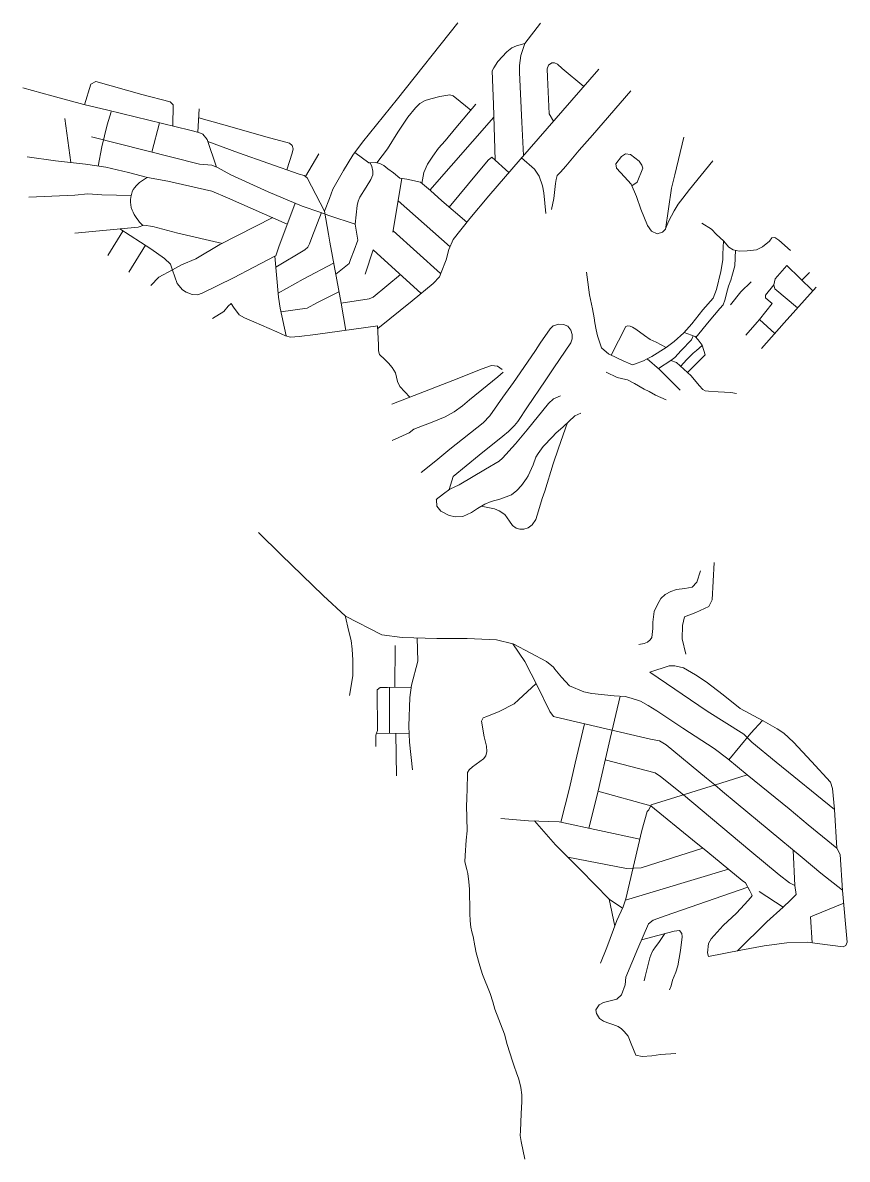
# Model space of a CAD drawing. Header units: millimetres. Extents: x 342074 to 343920, y 7373139 to 7375683.
import ezdxf

# ---------------------------------------------------------------- set-up
doc = ezdxf.new("R2010")
doc.units = ezdxf.units.MM
for name, color, linetype, lineweight in [('AVENIDA ALBERT SCHWEITZER - 07_01_2021 - FERMOM_16 - FERMOM_79', 7, 'Continuous', 18), ('AVENIDA CONDÉ DE SÃO LOURENÇO - 07_01_2021 - FERMOM_136', 7, 'Continuous', 18), ('AVENIDA DR. JOSÉ FORNARI - 07_01_2021 - FERMOM_116', 7, 'Continuous', 18), ('AVENIDA FELIPE COMÉRCIO - 07_01_2021 - FERMOM_19', 7, 'Continuous', 18), ('AVENIDA FERNANDO FERRARI - 07_01_2021 - FERMOM_40 - FERMOM_41', 7, 'Continuous', 18), ('AVENIDA GEN. BARRETO DE MENEZES - 07_01_2021 - FERMOM_137', 7, 'Continuous', 18), ('AVENIDA JOSÉ ARTUR DA FROTA MOREIRA - 07_01_2021 - FERMOM_45', 7, 'Continuous', 18), ('AVENIDA MARQUÊS DE BARBACENA - 07_01_2021 - FERMOM_102', 7, 'Continuous', 18), ('AVENIDA VISCONDE DE ARARUAMA - 08_01_2021 - FERMOM_227', 7, 'Continuous', 18), ('AVENIDA VISCONDE DE CAIRU - 08_01_2021 - FERMOM_224', 7, 'Continuous', 18), ('MCT -  PRAÇA CONSELHEIRO SARAIVA', 7, 'Continuous', 18), ('MCT -  RUA PADRE LÉO COMISSARI', 7, 'Continuous', 18), ('MCT - JOSÉ ARTHUR DA FROTA MOREIRA', 7, 'Continuous', 18), ('MCT - PASSAGEM JESUS DE NAZARÉ', 7, 'Continuous', 18), ('MCT - RUA COMANDANTE ELIAS JAFETE', 7, 'Continuous', 18), ('MCT - RUA DAS ZÍNIAS FILHO', 7, 'Continuous', 18), ('MCT - RUA DÁCIO ÁGUIAR DE MORÃES', 7, 'Continuous', 18), ('MCT - RUA GREGÓRIO VITÓRIO MORASSI', 7, 'Continuous', 18), ('MCT - RUA JERONIMO DE ATAÍDE', 7, 'Continuous', 18), ('MCT - RUA MARIA JOSÉ DA SILVA', 7, 'Continuous', 18), ('MCT - RUA PETROLINA', 7, 'Continuous', 18), ('MCT - RUA PIRATININGA', 7, 'Continuous', 18), ('MCT - RUA PRIMAVERIL', 7, 'Continuous', 18), ('RUA AFONÇO FURTADO DE MENDONÇA - 07_01_2021 - FERMOM_108', 7, 'Continuous', 18), ('RUA ALBERTO ASÊNCIO - 07_01_2021 - FERMOM_15', 7, 'Continuous', 18), ('RUA ALUÍSIO DE AZEVEDO - 07_01_2021 - FERMOM_58', 7, 'Continuous', 18), ('RUA ANGELINA SCOPEL PINOTI - 07_01_2021 -FERMOM_29', 7, 'Continuous', 18), ('RUA ANTÔNIO GUERRA - 07_01_2021 - FERMOM_48', 7, 'Continuous', 18), ('RUA ANTÔNIO PINCHIARI - 07_01_2021 - FERMOM_53', 7, 'Continuous', 18), ('RUA ARAÚJO VIANA - 08_01_2021 - FERMOM_221', 7, 'Continuous', 18), ('RUA ARI BARROSO - 07_01_2021 -FERMOM_28', 7, 'Continuous', 18), ('RUA ARISTÍDES ZANELA - 07_01_2021 -FERMOM_22', 7, 'Continuous', 18), ('RUA ATAÚLFO ALVES - 07_01_2021 - FERMOM_14', 7, 'Continuous', 18), ('RUA AUGUSTO DÁRIO TONIZA - 07_01_2021 - FERMOM_130', 7, 'Continuous', 18), ('RUA BARTIRA - 07_01_2021 - FERMOM_95', 7, 'Continuous', 18), ('RUA CARAJÁS - 07_01_2021 - FERMOM_83', 7, 'Continuous', 18), ('RUA CONDE DOS ARCOS - 07_01_2021 - FERMOM_36', 7, 'Continuous', 18), ('RUA CÂNDIDO CATELAN - 07_01_2021 -FERMOM_33', 7, 'Continuous', 18), ('RUA DA CONQUISTA - 08_01_2021 - FERMOM_178', 7, 'Continuous', 18), ('RUA DIOGO BOTELHO - 08_01_2021 - FERMOM_222', 7, 'Continuous', 18), ('RUA DIOGO DE MENDES - 07_01_2021 - FERMOM_110', 7, 'Continuous', 18), ('RUA DIOGO FURTADO -  07_01_2021 - FERMOM_111', 7, 'Continuous', 18), ('RUA DO CONTORNO - 07_01_2021 - FERMOM_120', 7, 'Continuous', 18), ('RUA DOM FERNANDO MASCARENHAS - 08_01_2021 - FERMOM_226', 7, 'Continuous', 18), ('RUA DOM JORGE MASCARENHAS - 08_01_2021 - FERMOM_210', 7, 'Continuous', 18), ('RUA DOM VASCO MASCARENHAS - 08_01_2021 - FERMOM_225', 7, 'Continuous', 18), ('RUA DOS MIGRANTES - 07_01_2021 - FERMOM_70', 7, 'Continuous', 18), ('RUA EDMAR L.A. RABELLO - 07_01_2021 - FERMOM_55', 7, 'Continuous', 18), ('RUA ESPARTA - 07_01_2021 - FERMOM_75', 7, 'Continuous', 18), ('RUA EUDES CARDOSO - 07_01_2021 -FERMOM_38', 7, 'Continuous', 18), ('RUA FRANCISCO ARSUFFI - 07_01_2021 - FERMOM_44', 7, 'Continuous', 18), ('RUA FRANCISCO DE SOUZA - 07_01_2021 - FERMOM_103', 7, 'Continuous', 18), ('RUA FRANCISCO TOSI - 07_01_2021 - FERMOM_32', 7, 'Continuous', 18), ('RUA GOIÁS - 07_01_2021 -FERMOM_34', 7, 'Continuous', 18), ('RUA GUGLIELMO MARCONE - 07_01_2021 - FERMOM_50', 7, 'Continuous', 18), ('RUA GÁSPAR DE SOUZA - 08_01_2021 - FERMOM_206', 7, 'Continuous', 18), ('RUA HERON DOMINGUES - 07_01_2021 -FERMOM_5', 7, 'Continuous', 18), ('RUA HOLANDA CAVALCANTE - 07_01_2021 - FERMOM_59', 7, 'Continuous', 18), ('RUA ITAVERAVA - 07_01_2021 - FERMOM_71', 7, 'Continuous', 18), ('RUA JESUS DE NAZARETH  - FERMOM_64', 7, 'Continuous', 18), ('RUA JOSÉ BASTOS THOMPSON - 07_01_2021 - FERMOM_35', 7, 'Continuous', 18), ('RUA JOÃO CÂNCIO DE OLIVEIRA - 07_01_2021 - FERMOM_46', 7, 'Continuous', 18), ('RUA JOÃO DE BARROS - 07_01_2021 - FERMOM_57', 7, 'Continuous', 18), ('RUA JOÃO TEIXEIRA COELHO - 07_01_2021 - FERMOM_68', 7, 'Continuous', 18), ('RUA LAURO DO NASCIMENTO - 07_01_2021 - FERMOM_56', 7, 'Continuous', 18), ('RUA LÍDIA CANALE ÉBOLI - 07_01_2021 - FERMOM_21', 7, 'Continuous', 18), ('RUA MANOEL DE LIMA - 07_01_2021 - FERMOM_2', 7, 'Continuous', 18), ('RUA MANOEL VITAL DO CARMO - 07_01_2021 - FERMOM_77', 7, 'Continuous', 18), ('RUA MIN. ADAUCTO CARDOSO - 07_01_2021 - FERMOM_7', 7, 'Continuous', 18), ('RUA MIN. BARROS MONTEIRO - FERMOM_8', 7, 'Continuous', 18), ('RUA MINAS GERAIS - 07_01_2021 - FERMOM_27', 7, 'Continuous', 18), ('RUA NELZA ASCÊNCIO - 07_01_2021 - FERMOM_24', 7, 'Continuous', 18), ('RUA NEMER FÉRES RAHAL - 07_01_2021 - FERMOM_39', 7, 'Continuous', 18), ('RUA NEUSA COELHO - 07_01_2021 - FERMOM_65', 7, 'Continuous', 18), ('RUA NOSSA SRA. DA BOA VIAGEM - 07_01_2021 - FERMOM_94', 7, 'Continuous', 18), ('RUA NOVA AURORA - 07_01_2021 - FERMOM_73', 7, 'Continuous', 18), ('RUA PADRE ANCHIETA - 07_01_2021 - FERMOM_96', 7, 'Continuous', 18), ('RUA PALMIRA DE JESUS MATHEUS - 08_01_2021 - FERMOM_208', 7, 'Continuous', 18), ('RUA PAULINO DE ABREU - 07_01_2021 - FERMOM_112', 7, 'Continuous', 18), ('RUA PEDRO ZOLCSAK - 07_01_2021 - FERMOM_124', 7, 'Continuous', 18), ('RUA PTE. ALTA - 07_01_2021 - FERMOM_118', 7, 'Continuous', 18), ('RUA PÉROLA BINGTON - 07_01_2021 - FERMOM_43', 7, 'Continuous', 18), ('RUA REG. LIMA E SILVA - 07_01_2021 - FERMOM_61 - FERMOM_63', 7, 'Continuous', 18), ('RUA ROLANDO PIETRO BONINI - 07_01_2021 - FERMOM_51', 7, 'Continuous', 18), ('RUA ROLIM DE MOURA - 08_01_2021 - FERMOM_223', 7, 'Continuous', 18), ('RUA ROMILDO CEOLA - 07_01_2021 - FERMOM_26 - FERMOM_4', 7, 'Continuous', 18), ('RUA ROSA PACHECO - 07_01_2021 - FERMOM_30', 7, 'Continuous', 18), ('RUA SILVEIRA SAMPAIO - 07_01_2021 - FERMOM_20', 7, 'Continuous', 18), ('RUA TAMOIOS - 07_01_2021 - FERMOM_74', 7, 'Continuous', 18), ('RUA TELES DE MENEZES - 08_01_2021 - FERMOM_209', 7, 'Continuous', 18), ('RUA VENEZA - 07_01_2021 - FERMOM_72', 7, 'Continuous', 18), ('RUA VICENTE MOREIRA DA ROCHA - 07_01_2021 - FERMOM_18', 7, 'Continuous', 18), ('RUA VICENTE PASCHOALETTI - 07_01_2021 - FERMOM_132', 7, 'Continuous', 18), ('RUA VINHEDO - 07_01_2021 - FERMOM_84', 7, 'Continuous', 18), ('RUA VISCONDE DO RIO BRANCO - 07_01_2021 - FERMOM_101', 7, 'Continuous', 18), ('RUA YASMIN - 07_01_2021 - FERMOM_76 - FERMOM_80', 7, 'Continuous', 18), ('RUA ÁBRAMO LUCHESI - 07_01_2021- FERMOM_6', 7, 'Continuous', 18), ('RUA ÁURELIANO DE SOUZA - 07_01_2021 - FERMOM_60', 7, 'Continuous', 18), ('RUA ÂNGELO CUZZIOL - 07_01_2021 - FERMOM_31', 7, 'Continuous', 18), ('RUA ÍTALO MATTEI - 07_01_2021 - FERMOM_3', 7, 'Continuous', 18), ('TRAVESSA NOVA SILVINA - 07_01_2021 - FERMOM_119', 7, 'Continuous', 18), ('TV. GASPAR DE SOUZA - 08_01_2021 - FERMOM_218', 7, 'Continuous', 18), ('TV. LOURENÇO DE ALMADA - 07_01_2021 - FERMOM_113', 7, 'Continuous', 18), ('TV. VIODA NOVA - 07_01_2021 - FERMOM_123', 7, 'Continuous', 18), ('VIELA 2A - 07_01_2021 - FERMOM_122', 7, 'Continuous', 18), ('VIELA 3 - 07_01_2021 - FERMOM_121', 7, 'Continuous', 18)]:
    doc.layers.add(name, color=color, linetype=linetype, lineweight=lineweight)

msp = doc.modelspace()

# ---------------------------------------------------------------- linework, layer by layer
at = {"layer": 'AVENIDA ALBERT SCHWEITZER - 07_01_2021 - FERMOM_16 - FERMOM_79', "linetype": 'ByBlock'}
msp.add_lwpolyline([(342797.3, 7374994.6), (342786.7, 7375055.4), (342761.4, 7375192.2), (342759, 7375209.6), (342749.9, 7375261.7), (342760.6, 7375289.5), (342768.3, 7375310.9), (342792.5, 7375352.5), (342812.9, 7375386.6), (342834.4, 7375415.9), (342913, 7375513.1), (343047.9, 7375683.1)], dxfattribs=at)
at = {"layer": 'AVENIDA CONDÉ DE SÃO LOURENÇO - 07_01_2021 - FERMOM_136', "linetype": 'ByBlock'}
msp.add_lwpolyline([(343896.9, 7373835.4), (343896.9, 7373835.4), (343903.9, 7373821.4), (343909.5, 7373741.2), (343920.1, 7373625)], dxfattribs=at)
at = {"layer": 'AVENIDA DR. JOSÉ FORNARI - 07_01_2021 - FERMOM_116', "linetype": 'ByBlock'}
msp.add_lwpolyline([(343171.1, 7374293.2), (343134.5, 7374302.2), (343069, 7374305), (343001.2, 7374304.7), (342923.4, 7374307.3), (342877.8, 7374312.8), (342797, 7374354.9), (342746.8, 7374401.5), (342652.8, 7374492.2), (342601.7, 7374542)], dxfattribs=at)
at = {"layer": 'AVENIDA FELIPE COMÉRCIO - 07_01_2021 - FERMOM_19', "linetype": 'ByBlock'}
msp.add_lwpolyline([(342663.7, 7374982.3), (342650.2, 7375044.2), (342647, 7375068.9), (342638.2, 7375160.6)], dxfattribs=at)
at = {"layer": 'AVENIDA FERNANDO FERRARI - 07_01_2021 - FERMOM_40 - FERMOM_41', "linetype": 'ByBlock'}
for points in [[(342638.2, 7375160.6), (342640.4, 7375161.7), (342647.1, 7375181.8), (342684.1, 7375279)], [(342291.1, 7375221.5), (342360.7, 7375177.2), (342391.6, 7375155.2), (342405.2, 7375142.4), (342409.5, 7375129.4), (342419.5, 7375099.1), (342431.5, 7375085.1), (342440, 7375080.1), (342453.1, 7375075.1), (342465.4, 7375074.2), (342475.9, 7375077.5), (342546.2, 7375111.9), (342591.8, 7375136), (342638.2, 7375160.6)]]:
    msp.add_lwpolyline(points, dxfattribs=at)
at = {"layer": 'AVENIDA GEN. BARRETO DE MENEZES - 07_01_2021 - FERMOM_137', "linetype": 'ByBlock'}
msp.add_lwpolyline([(343896.9, 7373835.4), (343832.5, 7373887.8), (343789.7, 7373923.4), (343696.2, 7374000), (343652.4, 7374035.5), (343621.8, 7374059), (343551.8, 7374104), (343493.6, 7374143), (343474.7, 7374155.3), (343457, 7374164.6), (343436, 7374171.3), (343423, 7374175.1), (343397.9, 7374176.6), (343348.3, 7374181.9), (343330, 7374185.5), (343298.2, 7374199.1), (343280.5, 7374218.1), (343265.1, 7374236.6), (343262.3, 7374241.1), (343246.7, 7374253.4), (343173.5, 7374292.6), (343171.1, 7374293.2)], dxfattribs=at)
at = {"layer": 'AVENIDA JOSÉ ARTUR DA FROTA MOREIRA - 07_01_2021 - FERMOM_45', "linetype": 'ByBlock'}
msp.add_lwpolyline([(342190.4, 7375212.1), (342332.5, 7375225.3), (342344.8, 7375229.7)], dxfattribs=at)
at = {"layer": 'AVENIDA MARQUÊS DE BARBACENA - 07_01_2021 - FERMOM_102', "linetype": 'ByBlock'}
msp.add_lwpolyline([(343361.9, 7373963.1), (343480.1, 7373930.6), (343573.8, 7373854.2), (343608, 7373827), (343684.9, 7373763.3), (343692, 7373757.8), (343702.1, 7373740.3), (343707.4, 7373729.8)], dxfattribs=at)
at = {"layer": 'AVENIDA VISCONDE DE ARARUAMA - 08_01_2021 - FERMOM_227', "linetype": 'ByBlock'}
msp.add_lwpolyline([(343697.4, 7373748.5), (343512.2, 7373684.5), (343485.5, 7373674.6), (343475.4, 7373666.6), (343451.1, 7373611.5), (343424.4, 7373547), (343422.7, 7373529.7), (343414.3, 7373507.3), (343403.9, 7373497.5), (343391.9, 7373494.6), (343374.7, 7373490.2), (343364.6, 7373484.9), (343357.2, 7373473.6), (343358.7, 7373465.6), (343365.5, 7373454.3), (343374.1, 7373448.6), (343384.2, 7373444.6), (343395.2, 7373440.9), (343407.2, 7373436.7), (343414.4, 7373431.5), (343420.9, 7373425.6), (343429.9, 7373415.2), (343436.3, 7373397.9), (343446.4, 7373372.6), (343460.8, 7373369.4), (343482.2, 7373370.7), (343501.9, 7373374.1), (343536.6, 7373375.8)], dxfattribs=at)
at = {"layer": 'AVENIDA VISCONDE DE CAIRU - 08_01_2021 - FERMOM_224', "linetype": 'ByBlock'}
msp.add_lwpolyline([(343696.2, 7374000), (343637.3, 7373981.3), (343481, 7373932.5), (343475.7, 7373921.8), (343471.9, 7373917.7), (343460.1, 7373875.6), (343424.3, 7373722.6), (343418.4, 7373704.6), (343404.2, 7373673.6), (343381.6, 7373613.5), (343367.3, 7373578.1)], dxfattribs=at)
at = {"layer": 'MCT -  PRAÇA CONSELHEIRO SARAIVA', "linetype": 'ByBlock'}
msp.add_lwpolyline([(343399.5, 7373661.1), (343387, 7373721.3)], dxfattribs=at)
at = {"layer": 'MCT -  RUA PADRE LÉO COMISSARI', "linetype": 'ByBlock'}
msp.add_lwpolyline([(343223.8, 7374204), (343184.4, 7374167.5), (343174.1, 7374158.6), (343140.7, 7374141.6), (343113.3, 7374130.6), (343104.8, 7374127.5), (343100.9, 7374119.7), (343107.2, 7374085.2), (343112.5, 7374063.8), (343113.4, 7374052.4), (343110.8, 7374042.2), (343105.7, 7374035.8), (343081.3, 7374017.5), (343073.7, 7374011.1), (343070, 7374005.3), (343069.7, 7373998.2), (343068.2, 7373944.5), (343067.5, 7373932.2), (343069.1, 7373874.2), (343067.1, 7373853.6), (343064.4, 7373819.1), (343063.8, 7373805.1), (343068.3, 7373788.1), (343070.3, 7373778.9), (343072.8, 7373760.6), (343074, 7373743.6), (343074.1, 7373726.4), (343074.8, 7373710.3), (343075.1, 7373689.7), (343075.8, 7373673.2), (343077.5, 7373659.1), (343079.8, 7373648.8), (343082.3, 7373637.9), (343086.2, 7373616.9), (343089.1, 7373601.1), (343097.6, 7373572.5), (343103.7, 7373552.7), (343120.9, 7373510.3), (343126.8, 7373491.7), (343131.2, 7373475.6), (343152.9, 7373419.4), (343158.4, 7373396), (343170.9, 7373359), (343174.6, 7373348), (343179.7, 7373332.5), (343184.5, 7373318.5), (343189.1, 7373299.8), (343191.2, 7373283.5), (343191.2, 7373268.5), (343190, 7373240.9), (343188.3, 7373203.2), (343187.8, 7373192.9), (343189.7, 7373179), (343198.3, 7373139.4)], dxfattribs=at)
at = {"layer": 'MCT - JOSÉ ARTHUR DA FROTA MOREIRA', "linetype": 'ByBlock'}
msp.add_lwpolyline([(342344.8, 7375229.7), (342365.4, 7375227), (342421.6, 7375212.2), (342521.1, 7375189.3)], dxfattribs=at)
at = {"layer": 'MCT - PASSAGEM JESUS DE NAZARÉ', "linetype": 'ByBlock'}
msp.add_lwpolyline([(343278.2, 7374848.3), (343262.6, 7374841.4), (343251.1, 7374831.1), (343203.4, 7374772.1), (343177.5, 7374740.9), (343148.3, 7374708.7), (343140.9, 7374701.7), (343110.2, 7374683.9), (343051.1, 7374649.1), (343030.4, 7374639.5), (343016, 7374628.4), (343000, 7374615.8)], dxfattribs=at)
at = {"layer": 'MCT - RUA COMANDANTE ELIAS JAFETE', "linetype": 'ByBlock'}
msp.add_lwpolyline([(343515, 7374956), (343492.5, 7374968.1), (343479.1, 7374974), (343466.3, 7374982.8), (343446.9, 7374997.4), (343439.3, 7375001.8), (343434, 7375003.8), (343429, 7375004.4), (343424.4, 7375003.4), (343391.3, 7374939)], dxfattribs=at)
at = {"layer": 'MCT - RUA DAS ZÍNIAS FILHO', "linetype": 'ByBlock'}
msp.add_lwpolyline([(343555, 7374989.7), (343579.4, 7374980.5), (343586.5, 7374973.3), (343595, 7374961.3), (343601.6, 7374940), (343562.2, 7374900.3)], dxfattribs=at)
at = {"layer": 'MCT - RUA DÁCIO ÁGUIAR DE MORÃES', "linetype": 'ByBlock'}
msp.add_lwpolyline([(343547.1, 7374913.8), (343561.1, 7374929.2), (343575.4, 7374943.4), (343582.5, 7374949.4), (343595.3, 7374960.4)], dxfattribs=at)
at = {"layer": 'MCT - RUA GREGÓRIO VITÓRIO MORASSI', "linetype": 'ByBlock'}
msp.add_lwpolyline([(342360.8, 7375095), (342379.1, 7375113.3), (342409.3, 7375130.1)], dxfattribs=at)
at = {"layer": 'MCT - RUA JERONIMO DE ATAÍDE', "linetype": 'ByBlock'}
msp.add_lwpolyline([(343798.9, 7373831), (343803, 7373752.1)], dxfattribs=at)
at = {"layer": 'MCT - RUA MARIA JOSÉ DA SILVA', "linetype": 'ByBlock'}
for points in [[(343497.3, 7374909), (343525.3, 7374926.9), (343537.6, 7374922.4), (343570.5, 7374892.9)], [(343570.5, 7374892.9), (343588.2, 7374871.5), (343596.6, 7374862.5), (343602.1, 7374859.4), (343609.8, 7374858.2), (343630.8, 7374857.1), (343659.4, 7374855.6), (343672.3, 7374853.1)]]:
    msp.add_lwpolyline(points, dxfattribs=at)
at = {"layer": 'MCT - RUA PETROLINA', "linetype": 'ByBlock'}
msp.add_lwpolyline([(343380.5, 7374901.2), (343404.9, 7374888.9), (343424.4, 7374884.6), (343428.4, 7374883.9), (343443.9, 7374875.9), (343465.3, 7374863), (343476.7, 7374857.8), (343490.8, 7374849.9), (343514.5, 7374839)], dxfattribs=at)
at = {"layer": 'MCT - RUA PIRATININGA', "linetype": 'ByBlock'}
msp.add_lwpolyline([(343658.7, 7375051.7), (343682, 7375080.6), (343705.1, 7375103.3)], dxfattribs=at)
at = {"layer": 'MCT - RUA PRIMAVERIL', "linetype": 'ByBlock'}
msp.add_lwpolyline([(343835.5, 7375123.9), (343818.5, 7375106.7)], dxfattribs=at)
at = {"layer": 'RUA AFONÇO FURTADO DE MENDONÇA - 07_01_2021 - FERMOM_108', "linetype": 'ByBlock'}
for points in [[(343171.1, 7374293.2), (343198.2, 7374253.8), (343226.9, 7374198), (343254.1, 7374141.4), (343262.7, 7374130.7), (343290.5, 7374123.3), (343479.7, 7374079.8), (343499.6, 7374076), (343514.6, 7374067), (343604.7, 7373992.2), (343623.8, 7373977.1)], [(343623.8, 7373977.1), (343640.9, 7373962.6), (343671.4, 7373936.8), (343818.9, 7373814.5), (343861.1, 7373779.8), (343909.5, 7373741.7)]]:
    msp.add_lwpolyline(points, dxfattribs=at)
at = {"layer": 'RUA ALBERTO ASÊNCIO - 07_01_2021 - FERMOM_15', "linetype": 'ByBlock'}
msp.add_lwpolyline([(342499.1, 7375021.2), (342524.4, 7375037.1), (342533.9, 7375048.6), (342540.8, 7375054.6), (342545.9, 7375046.7), (342558.6, 7375029.5), (342570.3, 7375022.5), (342591.4, 7375013.7), (342643.2, 7374991.1), (342662.4, 7374982.7), (342673.8, 7374979), (342692.6, 7374980.7), (342729.5, 7374985.5), (342868.8, 7375004.5)], dxfattribs=at)
at = {"layer": 'RUA ALUÍSIO DE AZEVEDO - 07_01_2021 - FERMOM_58', "linetype": 'ByBlock'}
msp.add_lwpolyline([(342940.9, 7374845), (342918.6, 7374869.3), (342913.3, 7374879.8), (342908.7, 7374899.3), (342901.3, 7374911.8), (342892.9, 7374921.4), (342884.4, 7374929.1), (342873.1, 7374940.4), (342870.8, 7374948.8), (342870.3, 7374961.9), (342868.6, 7375004.5)], dxfattribs=at)
at = {"layer": 'RUA ANGELINA SCOPEL PINOTI - 07_01_2021 -FERMOM_29', "linetype": 'ByBlock'}
msp.add_lwpolyline([(342074, 7375537.7), (342139.4, 7375519.6), (342211.1, 7375500), (342264.3, 7375487.2), (342448.4, 7375442.9), (342468.2, 7375437.5), (342477.6, 7375433.5), (342486.6, 7375421.5), (342508.1, 7375359.8)], dxfattribs=at)
at = {"layer": 'RUA ANTÔNIO GUERRA - 07_01_2021 - FERMOM_48', "linetype": 'ByBlock'}
msp.add_lwpolyline([(342851.7, 7375369.6), (342863.9, 7375370), (342873.4, 7375368.2), (342882.7, 7375363.5), (342891.7, 7375356.1), (342903.9, 7375347), (342918.2, 7375335.5), (342933.9, 7375333.2), (342964.3, 7375325.9), (342987.1, 7375307.4), (343012.1, 7375284.4), (343068.4, 7375236.7)], dxfattribs=at)
at = {"layer": 'RUA ANTÔNIO PINCHIARI - 07_01_2021 - FERMOM_53', "linetype": 'ByBlock'}
for points in [[(342817.3, 7375392.6), (342848.6, 7375369.5), (342851.7, 7375369.6)], [(342818, 7375232), (342822.6, 7375274.4), (342824.7, 7375283.7), (342828.8, 7375292.7), (342842.7, 7375315.2), (342853.6, 7375332.3), (342857.8, 7375343), (342858.2, 7375350.9), (342855.6, 7375361.1), (342851.7, 7375369.6)]]:
    msp.add_lwpolyline(points, dxfattribs=at)
at = {"layer": 'RUA ARAÚJO VIANA - 08_01_2021 - FERMOM_221', "linetype": 'ByBlock'}
msp.add_lwpolyline([(343294.8, 7373815.2), (343425.5, 7373790.3), (343458.6, 7373791.8), (343596.9, 7373835.8)], dxfattribs=at)
at = {"layer": 'RUA ARI BARROSO - 07_01_2021 -FERMOM_28', "linetype": 'ByBlock'}
msp.add_lwpolyline([(342168.3, 7375469.1), (342181.4, 7375370.2)], dxfattribs=at)
at = {"layer": 'RUA ARISTÍDES ZANELA - 07_01_2021 -FERMOM_22', "linetype": 'ByBlock'}
msp.add_lwpolyline([(342646.2, 7375077.7), (342702.2, 7375109.2), (342770.1, 7375144.9)], dxfattribs=at)
at = {"layer": 'RUA ATAÚLFO ALVES - 07_01_2021 - FERMOM_14', "linetype": 'ByBlock'}
msp.add_lwpolyline([(342840.5, 7375120.5), (342858.7, 7375174.9)], dxfattribs=at)
at = {"layer": 'RUA AUGUSTO DÁRIO TONIZA - 07_01_2021 - FERMOM_130', "linetype": 'ByBlock'}
msp.add_lwpolyline([(343591.2, 7374456.2), (343583.5, 7374430.7), (343572.7, 7374419.6), (343556.5, 7374416.7), (343537.9, 7374414.3), (343525.2, 7374409.8), (343512.3, 7374403.2), (343503, 7374394.2), (343495, 7374381.3), (343487.8, 7374365), (343485, 7374341.2), (343484.9, 7374327.5), (343483.5, 7374313.8), (343482.8, 7374307.3), (343478.9, 7374302.1), (343472.8, 7374296.4), (343465.6, 7374293.8), (343453.3, 7374291.8)], dxfattribs=at)
at = {"layer": 'RUA BARTIRA - 07_01_2021 - FERMOM_95', "linetype": 'ByBlock'}
msp.add_lwpolyline([(343258.1, 7375265.1), (343263.4, 7375290), (343265.6, 7375309.6), (343266.7, 7375323.5), (343268, 7375332), (343270.8, 7375341.3), (343278.1, 7375348.4), (343289.9, 7375362.1), (343320, 7375397.9), (343350, 7375431.5), (343435.8, 7375530.3)], dxfattribs=at)
at = {"layer": 'RUA CARAJÁS - 07_01_2021 - FERMOM_83', "linetype": 'ByBlock'}
for points in [[(343580.9, 7374978.9), (343610.9, 7375015.1), (343635, 7375043.6), (343642.1, 7375051.9), (343646.3, 7375061.9), (343652, 7375085), (343654.1, 7375093.5), (343659.1, 7375107), (343663.3, 7375120.6), (343668.3, 7375139.2), (343670.1, 7375173.7)], [(343525.3, 7374926.9), (343533.8, 7374934.1), (343548.1, 7374949.2), (343571.1, 7374973.2), (343575.3, 7374982)]]:
    msp.add_lwpolyline(points, dxfattribs=at)
at = {"layer": 'RUA CONDE DOS ARCOS - 07_01_2021 - FERMOM_36', "linetype": 'ByBlock'}
msp.add_lwpolyline([(342242.9, 7375362.4), (342251.5, 7375405.1), (342263.2, 7375454.7), (342272.1, 7375483.5)], dxfattribs=at)
at = {"layer": 'RUA CÂNDIDO CATELAN - 07_01_2021 -FERMOM_33', "linetype": 'ByBlock'}
msp.add_lwpolyline([(342469.4, 7375490.2), (342465.8, 7375438.2)], dxfattribs=at)
at = {"layer": 'RUA DA CONQUISTA - 08_01_2021 - FERMOM_178', "linetype": 'ByBlock'}
for points in [[(342866.6, 7375369.5), (342890.6, 7375401.2), (342913.8, 7375437.8), (342936.4, 7375471.9), (342953.5, 7375492.8), (342963.2, 7375502.5), (342975.1, 7375508.8), (342987.4, 7375513.1), (343007.9, 7375517.7), (343030, 7375521.6)], [(343030, 7375521.6), (343030, 7375521.6), (343037.4, 7375519.3), (343053.6, 7375506.6), (343077.4, 7375487.5)], [(342967.5, 7375323.3), (342972, 7375347.9), (342980.4, 7375366.2), (342992.5, 7375384.1), (343005.1, 7375402.7), (343020.2, 7375419.1), (343043.9, 7375448.2), (343088.6, 7375500.6)]]:
    msp.add_lwpolyline(points, dxfattribs=at)
at = {"layer": 'RUA DIOGO BOTELHO - 08_01_2021 - FERMOM_222', "linetype": 'ByBlock'}
msp.add_lwpolyline([(343144.7, 7373901.9), (343206.3, 7373897.2), (343275.3, 7373894.7), (343455.4, 7373855.6)], dxfattribs=at)
at = {"layer": 'RUA DIOGO DE MENDES - 07_01_2021 - FERMOM_110', "linetype": 'ByBlock'}
msp.add_lwpolyline([(343912.2, 7373712.3), (343846.4, 7373685.8), (343838.1, 7373681.8), (343841.5, 7373623.6)], dxfattribs=at)
at = {"layer": 'RUA DIOGO FURTADO -  07_01_2021 - FERMOM_111', "linetype": 'ByBlock'}
msp.add_lwpolyline([(343609.3, 7373593.1), (343682.1, 7373607.3), (343734.3, 7373616.8), (343785, 7373623.5), (343831.5, 7373625), (343852.9, 7373622.1), (343910.9, 7373615), (343916.8, 7373617.8), (343920.1, 7373625)], dxfattribs=at)
at = {"layer": 'RUA DO CONTORNO - 07_01_2021 - FERMOM_120', "linetype": 'ByBlock'}
msp.add_lwpolyline([(342943.5, 7374195.7), (342890.7, 7374195.6), (342874.6, 7374195.2), (342867.7, 7374190.3), (342868, 7374099.4), (342865.8, 7374092.7), (342939.5, 7374092)], dxfattribs=at)
at = {"layer": 'RUA DOM FERNANDO MASCARENHAS - 08_01_2021 - FERMOM_226', "linetype": 'ByBlock'}
msp.add_lwpolyline([(343279, 7373893.9), (343298.1, 7373970.3), (343310.9, 7374025.8), (343331.7, 7374113.9)], dxfattribs=at)
at = {"layer": 'RUA DOM JORGE MASCARENHAS - 08_01_2021 - FERMOM_210', "linetype": 'ByBlock'}
msp.add_lwpolyline([(343730.7, 7374121.2), (343704, 7374093.1), (343655, 7374033.4)], dxfattribs=at)
at = {"layer": 'RUA DOM VASCO MASCARENHAS - 08_01_2021 - FERMOM_225', "linetype": 'ByBlock'}
msp.add_lwpolyline([(343341.2, 7373880.4), (343359.9, 7373954.3), (343389.5, 7374081.5), (343411.7, 7374175.7)], dxfattribs=at)
at = {"layer": 'RUA DOS MIGRANTES - 07_01_2021 - FERMOM_70', "linetype": 'ByBlock'}
msp.add_lwpolyline([(343728.4, 7374954.2), (343778.7, 7375011.8), (343850.8, 7375091.1)], dxfattribs=at)
at = {"layer": 'RUA EDMAR L.A. RABELLO - 07_01_2021 - FERMOM_55', "linetype": 'ByBlock'}
msp.add_lwpolyline([(342087.8, 7375292.8), (342190.4, 7375297), (342220, 7375300.1), (342251.1, 7375298.1), (342316.8, 7375296.4)], dxfattribs=at)
at = {"layer": 'RUA ESPARTA - 07_01_2021 - FERMOM_75', "linetype": 'ByBlock'}
msp.add_lwpolyline([(343594.5, 7375234.7), (343616.1, 7375221.3), (343627.5, 7375209.5), (343643, 7375194.6), (343655.1, 7375180.6), (343664.8, 7375174.8), (343677.8, 7375171.9), (343695.8, 7375172.6), (343717.2, 7375174.8), (343730.3, 7375181.3), (343745.7, 7375194.4), (343751.3, 7375201.6), (343758.2, 7375202.5), (343766.9, 7375196.3), (343792.9, 7375173.2)], dxfattribs=at)
at = {"layer": 'RUA EUDES CARDOSO - 07_01_2021 -FERMOM_38', "linetype": 'ByBlock'}
msp.add_lwpolyline([(342914.6, 7375284.5), (343030.9, 7375181.8)], dxfattribs=at)
at = {"layer": 'RUA FRANCISCO ARSUFFI - 07_01_2021 - FERMOM_44', "linetype": 'ByBlock'}
msp.add_lwpolyline([(342311.7, 7375124.8), (342348.7, 7375184.9)], dxfattribs=at)
at = {"layer": 'RUA FRANCISCO DE SOUZA - 07_01_2021 - FERMOM_103', "linetype": 'ByBlock'}
msp.add_lwpolyline([(343423.3, 7373719.5), (343654, 7373789)], dxfattribs=at)
at = {"layer": 'RUA FRANCISCO TOSI - 07_01_2021 - FERMOM_32', "linetype": 'ByBlock'}
msp.add_lwpolyline([(342468, 7375470.6), (342518.7, 7375455.7), (342626.8, 7375425.7), (342663, 7375415.8), (342671.4, 7375413.5), (342677.5, 7375408.1), (342679.5, 7375400.6), (342677.4, 7375391.2), (342665.7, 7375354)], dxfattribs=at)
at = {"layer": 'RUA GOIÁS - 07_01_2021 -FERMOM_34', "linetype": 'ByBlock'}
msp.add_lwpolyline([(342363.4, 7375393.7), (342380.4, 7375459.2)], dxfattribs=at)
at = {"layer": 'RUA GUGLIELMO MARCONE - 07_01_2021 - FERMOM_50', "linetype": 'ByBlock'}
msp.add_lwpolyline([(343028.7, 7375270.4), (343071.8, 7375322.2), (343116.3, 7375375.4), (343124.5, 7375382.3)], dxfattribs=at)
at = {"layer": 'RUA GÁSPAR DE SOUZA - 08_01_2021 - FERMOM_206', "linetype": 'ByBlock'}
msp.add_lwpolyline([(343459.5, 7373630.6), (343532.8, 7373650.3), (343544.2, 7373651.1), (343549.5, 7373645), (343550.3, 7373636.9), (343546.9, 7373606.7), (343540.7, 7373572.4), (343536.3, 7373558.5), (343528.7, 7373540.6), (343525.7, 7373527.9), (343522.3, 7373518.6)], dxfattribs=at)
at = {"layer": 'RUA HERON DOMINGUES - 07_01_2021 -FERMOM_5', "linetype": 'ByBlock'}
msp.add_lwpolyline([(343124.5, 7375382.3), (343162.6, 7375347.9)], dxfattribs=at)
at = {"layer": 'RUA HOLANDA CAVALCANTE - 07_01_2021 - FERMOM_59', "linetype": 'ByBlock'}
msp.add_lwpolyline([(342900.5, 7374829.3), (343037.1, 7374882.6), (343102.4, 7374908.2), (343123.7, 7374915.6), (343137.2, 7374914.5), (343147.4, 7374907)], dxfattribs=at)
at = {"layer": 'RUA ITAVERAVA - 07_01_2021 - FERMOM_71', "linetype": 'ByBlock'}
msp.add_lwpolyline([(343723.3, 7375019.1), (343757.6, 7374987.6)], dxfattribs=at)
at = {"layer": 'RUA JESUS DE NAZARETH  - FERMOM_64', "linetype": 'ByBlock'}
msp.add_lwpolyline([(343000.3, 7374615.4), (343001.1, 7374600.8), (343010, 7374590), (343028.9, 7374580.5), (343042.7, 7374576.9), (343059.3, 7374578.3), (343078.6, 7374586.7), (343092.3, 7374596.1), (343109, 7374605.7), (343122.7, 7374611.4), (343142, 7374616.9), (343168.7, 7374626.5), (343180.5, 7374635.9), (343190.7, 7374647.1), (343202.1, 7374663.2), (343205.4, 7374669.3), (343216.9, 7374693.3), (343223.2, 7374710.5), (343227.9, 7374718.9), (343239.3, 7374734.5), (343259.8, 7374756.2), (343267.9, 7374764.7), (343284.1, 7374779), (343310.2, 7374803), (343323.8, 7374808.9)], dxfattribs=at)
at = {"layer": 'RUA JOSÉ BASTOS THOMPSON - 07_01_2021 - FERMOM_35', "linetype": 'ByBlock'}
msp.add_lwpolyline([(342212.5, 7375499.6), (342226.4, 7375545.4), (342238, 7375551.8), (342340.7, 7375522.3), (342404.2, 7375505.9), (342411, 7375499), (342410.4, 7375452)], dxfattribs=at)
at = {"layer": 'RUA JOÃO CÂNCIO DE OLIVEIRA - 07_01_2021 - FERMOM_46', "linetype": 'ByBlock'}
for centre, radius, start, end in [((342381.7, 7375270.1), 72.1, 112.8955, 146.4962), ((342375.9, 7375283.3), 60.5, 153.8851, 198.9919), ((342420.9, 7375309.5), 112, 204.1778, 225.9176)]:
    msp.add_arc(centre, radius, start, end, dxfattribs=at)
at = {"layer": 'RUA JOÃO DE BARROS - 07_01_2021 - FERMOM_57', "linetype": 'ByBlock'}
for points in [[(343403.7, 7375357.5), (343402, 7375367), (343414.3, 7375384), (343423.9, 7375389.8), (343434.5, 7375388.2), (343453.9, 7375373.2), (343460.5, 7375364.6), (343462.7, 7375357.4), (343450, 7375326.3), (343437.8, 7375318.3)], [(343403.7, 7375357.5), (343421.1, 7375338.5), (343436.4, 7375321.7), (343448, 7375293.9), (343458.2, 7375265.7), (343473, 7375229.1), (343482, 7375216.8), (343494.5, 7375210.6), (343506.3, 7375214.1), (343512.7, 7375220.3), (343520.9, 7375239.7), (343532.8, 7375262.4), (343541.2, 7375277.3), (343551.6, 7375290.3), (343566.6, 7375309.6), (343618.8, 7375374.1)]]:
    msp.add_lwpolyline(points, dxfattribs=at)
at = {"layer": 'RUA JOÃO TEIXEIRA COELHO - 07_01_2021 - FERMOM_68', "linetype": 'ByBlock'}
msp.add_lwpolyline([(343100.5, 7374600.8), (343130.2, 7374595.4), (343140.9, 7374591), (343153.6, 7374582.3), (343163.6, 7374567.7), (343170.4, 7374558), (343179.1, 7374551.7), (343187.3, 7374550), (343196.1, 7374550), (343205.7, 7374552.3), (343214.8, 7374559.4), (343223.1, 7374571.5), (343228.7, 7374591), (343237, 7374618.5), (343243.1, 7374634.9)], dxfattribs=at)
at = {"layer": 'RUA LAURO DO NASCIMENTO - 07_01_2021 - FERMOM_56', "linetype": 'ByBlock'}
msp.add_lwpolyline([(343512.8, 7375220.4), (343526.9, 7375312.7), (343534, 7375342.5), (343554.3, 7375427)], dxfattribs=at)
at = {"layer": 'RUA LÍDIA CANALE ÉBOLI - 07_01_2021 - FERMOM_21', "linetype": 'ByBlock'}
msp.add_lwpolyline([(342786.7, 7375055.2), (342849.6, 7375064.9), (342859, 7375069.2), (342919.5, 7375119.6)], dxfattribs=at)
at = {"layer": 'RUA MANOEL DE LIMA - 07_01_2021 - FERMOM_2', "linetype": 'ByBlock'}
msp.add_lwpolyline([(342858.7, 7375174.9), (342966.1, 7375077.3)], dxfattribs=at)
at = {"layer": 'RUA MANOEL VITAL DO CARMO - 07_01_2021 - FERMOM_77', "linetype": 'ByBlock'}
for points in [[(343336.4, 7375124.8), (343337.8, 7375113.8), (343342.8, 7375073.8), (343349.9, 7375042.5), (343353.5, 7375022.3), (343354.9, 7375011.3), (343357.8, 7374995.6), (343361, 7374982.3), (343369.6, 7374955.3), (343386.6, 7374941.1)], [(343386.9, 7374941.1), (343420, 7374925.8), (343433.7, 7374919.5), (343439.2, 7374917.8), (343443.5, 7374919), (343464, 7374926.4), (343471.8, 7374930.6)]]:
    msp.add_lwpolyline(points, dxfattribs=at)
at = {"layer": 'RUA MIN. ADAUCTO CARDOSO - 07_01_2021 - FERMOM_7', "linetype": 'ByBlock'}
for points in [[(343233.6, 7375682.3), (343198.1, 7375636.5), (343198.1, 7375636.5)], [(343195.5, 7375385.9), (343191.3, 7375460.3), (343186.6, 7375572), (343186.3, 7375587.7), (343189.5, 7375609.8), (343198.1, 7375636.5)]]:
    msp.add_lwpolyline(points, dxfattribs=at)
at = {"layer": 'RUA MIN. BARROS MONTEIRO - FERMOM_8', "linetype": 'ByBlock'}
msp.add_lwpolyline([(343330.4, 7375540.7), (343282.1, 7375580.3), (343271.3, 7375590.7), (343264.9, 7375593.2), (343258.3, 7375593.2), (343251.4, 7375588.3), (343247.9, 7375579.6), (343249.2, 7375561.4), (343252.6, 7375479.1), (343262.4, 7375462.7)], dxfattribs=at)
at = {"layer": 'RUA MINAS GERAIS - 07_01_2021 - FERMOM_27', "linetype": 'ByBlock'}
msp.add_lwpolyline([(342818, 7375232), (342759.6, 7375251.9), (342739.2, 7375259.3), (342699.5, 7375272.5), (342623.9, 7375304.6), (342539.7, 7375342.6), (342509.9, 7375359.1), (342497.2, 7375364.4), (342469.9, 7375366.9), (342228.2, 7375427.8)], dxfattribs=at)
at = {"layer": 'RUA NELZA ASCÊNCIO - 07_01_2021 - FERMOM_24', "linetype": 'ByBlock'}
msp.add_lwpolyline([(342409.3, 7375130.1), (342429.7, 7375141.5), (342461.3, 7375154.8), (342515.6, 7375186.5), (342633.7, 7375247)], dxfattribs=at)
at = {"layer": 'RUA NEMER FÉRES RAHAL - 07_01_2021 - FERMOM_39', "linetype": 'ByBlock'}
msp.add_lwpolyline([(342083.7, 7375382.6), (342147.6, 7375374.1), (342214.8, 7375366.4), (342259.8, 7375360.1), (342310.9, 7375347.8), (342353.7, 7375336.5), (342398.7, 7375328.6), (342497.3, 7375306.1), (342532.8, 7375291.4), (342666.4, 7375232.5)], dxfattribs=at)
at = {"layer": 'RUA NEUSA COELHO - 07_01_2021 - FERMOM_65', "linetype": 'ByBlock'}
msp.add_lwpolyline([(343243.1, 7374634.9), (343261.9, 7374695.7), (343273.8, 7374731), (343294, 7374788.2)], dxfattribs=at)
at = {"layer": 'RUA NOSSA SRA. DA BOA VIAGEM - 07_01_2021 - FERMOM_94', "linetype": 'ByBlock'}
msp.add_lwpolyline([(342868.9, 7374998.4), (342946.3, 7375061), (342993.3, 7375099.8), (343006.9, 7375114.6), (343010.6, 7375124.2), (343021.9, 7375152.5), (343028.4, 7375175.7), (343037.5, 7375197.7), (343075.2, 7375245.3), (343117.9, 7375295.9), (343187.6, 7375376.9), (343364.2, 7375579.5)], dxfattribs=at)
at = {"layer": 'RUA NOVA AURORA - 07_01_2021 - FERMOM_73', "linetype": 'ByBlock'}
msp.add_lwpolyline([(343784.7, 7375139.7), (343843.2, 7375082.7)], dxfattribs=at)
at = {"layer": 'RUA PADRE ANCHIETA - 07_01_2021 - FERMOM_96', "linetype": 'ByBlock'}
msp.add_lwpolyline([(343191.1, 7375380.9), (343219.6, 7375355.2), (343230.2, 7375340), (343238.1, 7375317.9), (343241.1, 7375302.1), (343245.6, 7375256)], dxfattribs=at)
at = {"layer": 'RUA PALMIRA DE JESUS MATHEUS - 08_01_2021 - FERMOM_208', "linetype": 'ByBlock'}
for points in [[(343891.6, 7373922.6), (343887.4, 7373968.9), (343887.4, 7373968.9), (343882.5, 7373983.1), (343839.9, 7374029.3), (343799.5, 7374072.8), (343778.2, 7374093.4), (343763.4, 7374103), (343731.9, 7374120.5), (343680.7, 7374148), (343642.4, 7374178.9), (343604.2, 7374207.8), (343580.6, 7374223.4), (343553.1, 7374239.3), (343533.9, 7374243.7), (343521.7, 7374244), (343478.2, 7374229.7)], [(343896.9, 7373835.4), (343891.6, 7373922.6), (343891.6, 7373922.6)]]:
    msp.add_lwpolyline(points, dxfattribs=at)
at = {"layer": 'RUA PAULINO DE ABREU - 07_01_2021 - FERMOM_112', "linetype": 'ByBlock'}
msp.add_lwpolyline([(343609.3, 7373593.1), (343607.1, 7373601.7), (343609.8, 7373622), (343615.5, 7373632.8), (343642.4, 7373662.5), (343672.4, 7373690.4), (343690.1, 7373709.8), (343704.4, 7373725.4), (343707.4, 7373729.8)], dxfattribs=at)
at = {"layer": 'RUA PEDRO ZOLCSAK - 07_01_2021 - FERMOM_124', "linetype": 'ByBlock'}
msp.add_lwpolyline([(342795.7, 7374356.1), (342804.5, 7374320.3), (342809.6, 7374300.6), (342811.9, 7374280.9), (342813.2, 7374256.7), (342813.4, 7374221.2), (342805.6, 7374177.4)], dxfattribs=at)
at = {"layer": 'RUA PTE. ALTA - 07_01_2021 - FERMOM_118', "linetype": 'ByBlock'}
msp.add_lwpolyline([(342956.9, 7374306.2), (342959, 7374254.1), (342944.1, 7374200.4), (342940.6, 7374173.2), (342938.8, 7374108.4), (342940.3, 7374073.1), (342946.8, 7374011.1)], dxfattribs=at)
at = {"layer": 'RUA PÉROLA BINGTON - 07_01_2021 - FERMOM_43', "linetype": 'ByBlock'}
msp.add_lwpolyline([(342264.3, 7375162), (342298.4, 7375216.8)], dxfattribs=at)
at = {"layer": 'RUA REG. LIMA E SILVA - 07_01_2021 - FERMOM_61 - FERMOM_63', "linetype": 'ByBlock'}
msp.add_lwpolyline([(342966.4, 7374676.1), (342998.9, 7374702.9), (343030.1, 7374728.6), (343105.1, 7374787.3), (343120.2, 7374803), (343137.3, 7374827.8), (343148.7, 7374844.9), (343173.2, 7374877.9), (343195.9, 7374911.1), (343222.2, 7374949.4), (343232.8, 7374965.9), (343254.9, 7374998.2), (343261.9, 7375004.7), (343274, 7375008.5), (343284.6, 7375007.7), (343294.5, 7375003.8), (343301.3, 7374995.2), (343304.3, 7374985.4), (343304.3, 7374975.5), (343301, 7374966.4), (343263.4, 7374910.8), (343243.9, 7374881.4), (343204.3, 7374823.3), (343182.7, 7374790.9), (343175.1, 7374781.8), (343161.5, 7374768.3), (343149.2, 7374758), (343095.6, 7374715), (343037.5, 7374667.7), (343028.5, 7374638.1)], dxfattribs=at)
at = {"layer": 'RUA ROLANDO PIETRO BONINI - 07_01_2021 - FERMOM_51', "linetype": 'ByBlock'}
msp.add_lwpolyline([(342985.8, 7375308.5), (343129.1, 7375471.9)], dxfattribs=at)
at = {"layer": 'RUA ROLIM DE MOURA - 08_01_2021 - FERMOM_223', "linetype": 'ByBlock'}
msp.add_lwpolyline([(343219.6, 7373896.7), (343266.8, 7373843.4), (343322.8, 7373787), (343387.1, 7373721.3), (343417, 7373701.6)], dxfattribs=at)
at = {"layer": 'RUA ROMILDO CEOLA - 07_01_2021 - FERMOM_26 - FERMOM_4', "linetype": 'ByBlock'}
for points in [[(342902.7, 7375214.2), (342923.1, 7375334.8)], [(342903.3, 7375217.2), (343009.6, 7375121.7)]]:
    msp.add_lwpolyline(points, dxfattribs=at)
at = {"layer": 'RUA ROSA PACHECO - 07_01_2021 - FERMOM_30', "linetype": 'ByBlock'}
msp.add_lwpolyline([(342488.1, 7375417.2), (342556.9, 7375392), (342692.9, 7375344.5), (342704.2, 7375341), (342711, 7375336.1), (342749.9, 7375261.7)], dxfattribs=at)
at = {"layer": 'RUA SILVEIRA SAMPAIO - 07_01_2021 - FERMOM_20', "linetype": 'ByBlock'}
msp.add_lwpolyline([(342652, 7375036.1), (342710.7, 7375044.1), (342732.8, 7375056.2), (342782, 7375080.9)], dxfattribs=at)
at = {"layer": 'RUA TAMOIOS - 07_01_2021 - FERMOM_74', "linetype": 'ByBlock'}
for points in [[(343758.1, 7375087.7), (343755.5, 7375096.5), (343758.8, 7375109.9), (343784.7, 7375139.7)], [(343758.1, 7375087.7), (343808.9, 7375045)]]:
    msp.add_lwpolyline(points, dxfattribs=at)
at = {"layer": 'RUA TELES DE MENEZES - 08_01_2021 - FERMOM_209', "linetype": 'ByBlock'}
msp.add_lwpolyline([(343478.2, 7374229.7), (343606.4, 7374142.6), (343688.3, 7374091.2), (343706.7, 7374072.8), (343760.7, 7374028), (343891.6, 7373922.6)], dxfattribs=at)
at = {"layer": 'RUA VENEZA - 07_01_2021 - FERMOM_72', "linetype": 'ByBlock'}
for points in [[(343723.3, 7375019.1), (343752.1, 7375055), (343743.3, 7375062.1), (343737.4, 7375067.5), (343737, 7375073.2), (343755.5, 7375096.7)], [(343692.8, 7374984), (343718.2, 7375012.7), (343723.3, 7375019.1)]]:
    msp.add_lwpolyline(points, dxfattribs=at)
at = {"layer": 'RUA VICENTE MOREIRA DA ROCHA - 07_01_2021 - FERMOM_18', "linetype": 'ByBlock'}
msp.add_lwpolyline([(342640.5, 7375135.9), (342705.5, 7375174.8), (342712.4, 7375180.5), (342716.2, 7375188.2), (342721.1, 7375202.2), (342742.8, 7375258)], dxfattribs=at)
at = {"layer": 'RUA VICENTE PASCHOALETTI - 07_01_2021 - FERMOM_132', "linetype": 'ByBlock'}
msp.add_lwpolyline([(343621.8, 7374474.7), (343617.6, 7374391.4), (343610.2, 7374376.6), (343581.3, 7374363.4), (343555.9, 7374353.8), (343551, 7374334.4), (343550.6, 7374303.9), (343558.8, 7374269.6)], dxfattribs=at)
at = {"layer": 'RUA VINHEDO - 07_01_2021 - FERMOM_84', "linetype": 'ByBlock'}
msp.add_lwpolyline([(343471.8, 7374930.6), (343499.9, 7374906.8), (343546.3, 7374861.1)], dxfattribs=at)
at = {"layer": 'RUA VISCONDE DO RIO BRANCO - 07_01_2021 - FERMOM_101', "linetype": 'ByBlock'}
for points in [[(343776.3, 7373703.8), (343793.3, 7373719.3), (343805.7, 7373732), (343803, 7373752.1), (343790.9, 7373758.2), (343768, 7373776.3), (343702.1, 7373830.7), (343553.4, 7373955.3), (343501.9, 7373996.2), (343489.7, 7374004.6), (343378.2, 7374033.2)], [(343674.2, 7373605.8), (343739.7, 7373670.7), (343776.3, 7373703.8), (343776.3, 7373703.8)]]:
    msp.add_lwpolyline(points, dxfattribs=at)
at = {"layer": 'RUA YASMIN - 07_01_2021 - FERMOM_76 - FERMOM_80', "linetype": 'ByBlock'}
msp.add_lwpolyline([(343471.8, 7374930.6), (343482.5, 7374936.4), (343515, 7374956), (343532.7, 7374969.5), (343554.3, 7374988.9), (343572.2, 7375009.1), (343597, 7375040.7), (343619.9, 7375066.8), (343627.5, 7375086.2), (343637.3, 7375126.2), (343641.5, 7375152.6), (343641.8, 7375165.3), (343643, 7375194.7)], dxfattribs=at)
at = {"layer": 'RUA ÁBRAMO LUCHESI - 07_01_2021- FERMOM_6', "linetype": 'ByBlock'}
msp.add_lwpolyline([(343198.1, 7375636.5), (343179.9, 7375631.7), (343169.2, 7375627.2), (343157.9, 7375618.3), (343138.1, 7375596.2), (343128.8, 7375582.4), (343125.3, 7375575.1), (343126.3, 7375537.7), (343128.2, 7375499.8), (343131.9, 7375375.6)], dxfattribs=at)
at = {"layer": 'RUA ÁURELIANO DE SOUZA - 07_01_2021 - FERMOM_60', "linetype": 'ByBlock'}
msp.add_lwpolyline([(342901.5, 7374748.1), (342939.4, 7374765), (342950, 7374773.3), (342994.1, 7374790.6), (343020.1, 7374801.4), (343040, 7374812.1), (343059, 7374825.6), (343074.5, 7374839), (343113.6, 7374870.9), (343137.6, 7374890.9), (343149.8, 7374901.2)], dxfattribs=at)
at = {"layer": 'RUA ÂNGELO CUZZIOL - 07_01_2021 - FERMOM_31', "linetype": 'ByBlock'}
msp.add_lwpolyline([(342737.1, 7375389.4), (342707.5, 7375338.6)], dxfattribs=at)
at = {"layer": 'RUA ÍTALO MATTEI - 07_01_2021 - FERMOM_3', "linetype": 'ByBlock'}
msp.add_lwpolyline([(342774.7, 7375120.5), (342804.8, 7375144.3), (342808.2, 7375152.9), (342815.8, 7375174.2), (342824.4, 7375196.1), (342818, 7375232)], dxfattribs=at)
at = {"layer": 'TRAVESSA NOVA SILVINA - 07_01_2021 - FERMOM_119', "linetype": 'ByBlock'}
msp.add_lwpolyline([(342910.9, 7373997.3), (342909.2, 7374092.3)], dxfattribs=at)
at = {"layer": 'TV. GASPAR DE SOUZA - 08_01_2021 - FERMOM_218', "linetype": 'ByBlock'}
msp.add_lwpolyline([(343511.4, 7373644.5), (343498.5, 7373624.8), (343491.1, 7373615.1), (343485.5, 7373607.4), (343482.7, 7373602.4), (343478, 7373590.1), (343467.4, 7373548.3), (343465.2, 7373538.4)], dxfattribs=at)
at = {"layer": 'TV. LOURENÇO DE ALMADA - 07_01_2021 - FERMOM_113', "linetype": 'ByBlock'}
msp.add_lwpolyline([(343722.6, 7373738.8), (343776.3, 7373703.8)], dxfattribs=at)
at = {"layer": 'TV. VIODA NOVA - 07_01_2021 - FERMOM_123', "linetype": 'ByBlock'}
msp.add_lwpolyline([(342865.8, 7374092.7), (342864.4, 7374088.4), (342864.9, 7374063.1)], dxfattribs=at)
at = {"layer": 'VIELA 2A - 07_01_2021 - FERMOM_122', "linetype": 'ByBlock'}
msp.add_lwpolyline([(342895.4, 7374195.6), (342895.3, 7374143.9), (342895.5, 7374092.4)], dxfattribs=at)
at = {"layer": 'VIELA 3 - 07_01_2021 - FERMOM_121', "linetype": 'ByBlock'}
msp.add_lwpolyline([(342907.6, 7374289), (342907.4, 7374195.6)], dxfattribs=at)

doc.saveas('drawing.dxf')
